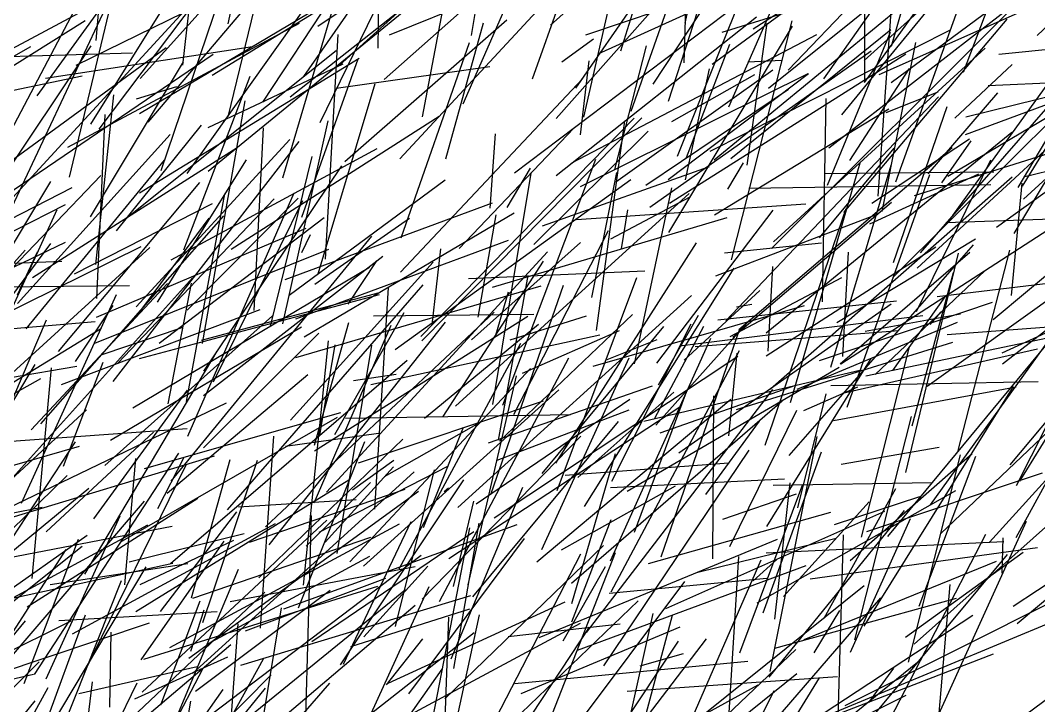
# Model space of a CAD drawing. Header units: metres. Extents: x 0 to 1019, y 0 to 619.
# Drawn here: x 253.4 to 336.1, y 509.4 to 565 of the extents above; entities that cross this region are included whole.
import ezdxf

# ---------------------------------------------------------------- set-up
doc = ezdxf.new("R2010")
doc.units = ezdxf.units.M

msp = doc.modelspace()

# ---------------------------------------------------------------- linework, layer by layer
at = {"color": 153}
for p, q in [((296.49, 564.626), (315.637, 581.926)), ((273.139, 558.392), (280.396, 569.398)), ((297.427, 561.667), (299.995, 563.53))]:
    msp.add_line(p, q, dxfattribs=at)
at = {"color": 243}
for p, q in [((307.432, 564.798), (311.317, 582.14)), ((310.632, 546.154), (318.49, 546.966)), ((301.475, 527.621), (307.924, 540.403)), ((310.746, 504.72), (311.802, 521.517))]:
    msp.add_line(p, q, dxfattribs=at)
at = {"color": 102}
for p, q in [((302.218, 562.566), (307.916, 580.824)), ((274.763, 552.253), (280.406, 571.385)), ((237.912, 541.348), (257.65, 551.457)), ((315.876, 529.713), (330.833, 546.81))]:
    msp.add_line(p, q, dxfattribs=at)
at = {"color": 134}
for p, q in [((270.31, 564.752), (273.587, 579.895)), ((259.128, 549.071), (266.702, 561.659)), ((283.902, 515.828), (287.086, 528.548)), ((326.019, 514.386), (337.43, 524.529))]:
    msp.add_line(p, q, dxfattribs=at)
at = {"color": 138}
for p, q in [((282.51, 562.76), (282.651, 579.948)), ((326.057, 550.799), (338.403, 554.699)), ((259.412, 524.565), (267.011, 535.02)), ((257.471, 495.808), (259.301, 511.336))]:
    msp.add_line(p, q, dxfattribs=at)
at = {"color": 10}
for p, q in [((263.182, 560.302), (279.892, 578.897)), ((320.815, 553.653), (325.646, 561.114))]:
    msp.add_line(p, q, dxfattribs=at)
at = {"color": 66}
for p, q in [((276.462, 560.469), (289.257, 578.834)), ((279.16, 521.754), (281.996, 538.672)), ((267.135, 513.256), (285.778, 526.803)), ((247.567, 507.386), (263.532, 525.986))]:
    msp.add_line(p, q, dxfattribs=at)
at = {"color": 148}
for p, q in [((266.642, 561.393), (268.586, 578.37)), ((320.584, 533.625), (327.309, 552.52)), ((249.803, 528.032), (258.234, 530.461)), ((258.65, 512.125), (266.922, 528.955)), ((266.831, 507.109), (285.994, 521.606)), ((291.601, 507.505), (298.958, 521.72))]:
    msp.add_line(p, q, dxfattribs=at)
at = {"color": 206}
for p, q in [((307.342, 561.58), (307.909, 578.371)), ((322.022, 559.98), (322.041, 577.466)), ((243.262, 543.042), (257.115, 550.09)), ((288.966, 525.47), (307.945, 542.702)), ((272.801, 519.763), (284.496, 531.018)), ((290.533, 501.935), (299.668, 515.757))]:
    msp.add_line(p, q, dxfattribs=at)
at = {"color": 178}
for p, q in [((315.8, 560.98), (332.153, 578.106)), ((326.422, 517.474), (331.04, 529.652))]:
    msp.add_line(p, q, dxfattribs=at)
at = {"color": 120}
for p, q in [((321.996, 559.989), (334.968, 578.017)), ((311.591, 541.778), (312.838, 541.996)), ((320.861, 513.736), (325.741, 524.602))]:
    msp.add_line(p, q, dxfattribs=at)
at = {"color": 246}
for p, q in [((295.039, 560.271), (301.297, 577.971)), ((249.047, 558.559), (258.461, 560.518)), ((286.875, 540.313), (287.579, 546.483)), ((299.952, 536.952), (317.126, 541.888))]:
    msp.add_line(p, q, dxfattribs=at)
at = {"color": 111}
for p, q in [((259.61, 563.392), (260.709, 576.369)), ((315.982, 534.005), (321.647, 553.463)), ((308.244, 538.546), (324.791, 539.86)), ((304.972, 501.476), (313.597, 521.223))]:
    msp.add_line(p, q, dxfattribs=at)
at = {"color": 180}
for p, q in [((270.308, 557.188), (275.057, 576.718)), ((283.889, 538.311), (303.02, 552.102)), ((297.68, 528.106), (310.939, 529.099))]:
    msp.add_line(p, q, dxfattribs=at)
at = {"color": 40}
for p, q in [((277.8, 556.73), (287.155, 575.948)), ((251.513, 526.473), (267.416, 544.132))]:
    msp.add_line(p, q, dxfattribs=at)
at = {"color": 244}
for p, q in [((282.978, 560.233), (301.045, 576.188)), ((312.949, 564.338), (328.117, 574.082))]:
    msp.add_line(p, q, dxfattribs=at)
at = {"color": 107}
for p, q in [((303.055, 557.668), (309.489, 575.931)), ((290.091, 563.793), (291.897, 574.902)), ((288.605, 519.056), (290.275, 525.987)), ((275.527, 503.777), (290.297, 515.322))]:
    msp.add_line(p, q, dxfattribs=at)
at = {"color": 83}
for p, q in [((263.827, 556.761), (279.645, 575.417)), ((304.077, 532.493), (321.728, 536.645)), ((263.348, 510.482), (278.339, 524.46))]:
    msp.add_line(p, q, dxfattribs=at)
at = {"color": 224}
for p, q in [((277.604, 564.55), (292.632, 574.737)), ((292.609, 499.75), (307.397, 519.483)), ((262.75, 509.936), (270.281, 513.361))]:
    msp.add_line(p, q, dxfattribs=at)
at = {"color": 222}
for p, q in [((309.621, 561.463), (328.726, 575.476)), ((329.157, 549.199), (338.371, 561.958))]:
    msp.add_line(p, q, dxfattribs=at)
at = {"color": 70}
for p, q in [((275.345, 558.822), (294.742, 574.118)), ((299.864, 542.516), (301.879, 552.676)), ((301.991, 504.153), (304.841, 516.871))]:
    msp.add_line(p, q, dxfattribs=at)
at = {"color": 33}
for p, q in [((279.368, 561.398), (293.801, 574.47)), ((283.434, 563.842), (290.528, 566.746)), ((268.357, 536.554), (279.553, 553.221)), ((274.947, 544), (291.796, 550.215))]:
    msp.add_line(p, q, dxfattribs=at)
at = {"color": 212}
for p, q in [((289.394, 558.25), (296.467, 574.361)), ((318.689, 560.278), (326.539, 571.439)), ((334.398, 516.058), (345.469, 525.351))]:
    msp.add_line(p, q, dxfattribs=at)
at = {"color": 115}
for p, q in [((306.084, 558.48), (311.295, 574.49)), ((319.029, 508.63), (337.735, 516.422))]:
    msp.add_line(p, q, dxfattribs=at)
at = {"color": 84}
msp.add_line((310.985, 558.005), (318.049, 574.134), dxfattribs=at)
at = {"color": 129}
for p, q in [((336.028, 563.795), (346.588, 574)), ((299.21, 557.162), (301.709, 568.205)), ((275.819, 540.805), (293.096, 547.19)), ((267.661, 510.56), (278.606, 518.767))]:
    msp.add_line(p, q, dxfattribs=at)
at = {"color": 253}
for p, q in [((324.191, 562.943), (327.147, 573.32)), ((306.819, 554.007), (313.132, 569.769)), ((273.346, 523.906), (291.914, 541.335))]:
    msp.add_line(p, q, dxfattribs=at)
at = {"color": 141}
for p, q in [((286.089, 557.192), (289.031, 572.712)), ((260.311, 528.894), (273.933, 541.032))]:
    msp.add_line(p, q, dxfattribs=at)
at = {"color": 127}
for p, q in [((296.959, 557.062), (311.106, 573.022)), ((246.595, 530.769), (263.968, 546.588)), ((297.048, 526.875), (303.518, 544.161)), ((302.728, 510.574), (319.813, 511.749))]:
    msp.add_line(p, q, dxfattribs=at)
at = {"color": 194}
for p, q in [((284.26, 553.793), (300.634, 571.448)), ((298.216, 553.474), (318.13, 563.88)), ((277.328, 530.089), (294.665, 541.013)), ((244.972, 513.424), (258.868, 523.246)), ((255.421, 501.548), (270.527, 514.347))]:
    msp.add_line(p, q, dxfattribs=at)
at = {"color": 30}
for p, q in [((250.839, 552.65), (260.762, 571.372)), ((271.726, 515.482), (283.127, 519.749))]:
    msp.add_line(p, q, dxfattribs=at)
at = {"color": 247}
for p, q in [((257.964, 561.401), (277.099, 570.742)), ((298.922, 555.735), (299.633, 561.731)), ((304.231, 551.64), (315.834, 559.453)), ((275.377, 532.583), (286.972, 545.405)), ((286.172, 523.847), (289.429, 532.002))]:
    msp.add_line(p, q, dxfattribs=at)
at = {"color": 135}
for p, q in [((314.192, 559.516), (328.626, 571.122)), ((268.271, 516.143), (272.696, 529.329))]:
    msp.add_line(p, q, dxfattribs=at)
at = {"color": 47}
for p, q in [((320.146, 557.351), (331.305, 570.946)), ((311.867, 513.682), (316.996, 527.369)), ((271.361, 512.674), (290.026, 518.343))]:
    msp.add_line(p, q, dxfattribs=at)
at = {"color": 42}
msp.add_line((324.156, 559.973), (339.135, 571.065), dxfattribs=at)
at = {"color": 183}
msp.add_line((257.43, 552.307), (261.802, 570.501), dxfattribs=at)
at = {"color": 137}
for p, q in [((264.881, 552.852), (270.7, 570.05)), ((309.678, 521.305), (309.763, 534.545)), ((255.865, 519.227), (267.049, 520.925))]:
    msp.add_line(p, q, dxfattribs=at)
at = {"color": 35}
for p, q in [((269.026, 560.565), (284.547, 570.136)), ((318.987, 551.638), (324.113, 564.067))]:
    msp.add_line(p, q, dxfattribs=at)
at = {"color": 200}
msp.add_line((299.359, 563.863), (318.567, 570.328), dxfattribs=at)
at = {"color": 191}
for p, q in [((304.832, 559.85), (311.79, 570.446)), ((314.616, 547.039), (331.796, 562.772)), ((261.257, 547.953), (268.147, 556.52)), ((321.754, 523.072), (325.609, 538.416)), ((316.59, 525.446), (318.87, 534.701)), ((261.931, 519.2), (262.808, 529.459))]:
    msp.add_line(p, q, dxfattribs=at)
at = {"color": 72}
for p, q in [((310.424, 564.077), (330.078, 570.159)), ((292.272, 530.949), (294.695, 544.304))]:
    msp.add_line(p, q, dxfattribs=at)
at = {"color": 192}
for p, q in [((321.973, 561.776), (331.174, 570.077)), ((332.135, 522.674), (346.576, 538.551)), ((309.109, 496.61), (318.327, 511.647))]:
    msp.add_line(p, q, dxfattribs=at)
at = {"color": 97}
for p, q in [((324.533, 551.906), (331.01, 569.881)), ((277.633, 544.456), (282.261, 559.89))]:
    msp.add_line(p, q, dxfattribs=at)
at = {"color": 233}
for p, q in [((334.483, 551.463), (345.365, 569.915)), ((251.338, 550.218), (269.1, 562.276)), ((328.589, 548.629), (346.944, 549.254)), ((317.904, 513.686), (319.999, 517.122))]:
    msp.add_line(p, q, dxfattribs=at)
at = {"color": 54}
for p, q in [((259.846, 556.196), (269.596, 569.112)), ((279.801, 553.58), (292.945, 565.057)), ((310.078, 540.712), (324.598, 542.26)), ((305.85, 517.275), (323.654, 525.189))]:
    msp.add_line(p, q, dxfattribs=at)
at = {"color": 21}
for p, q in [((298.549, 559.535), (305.423, 569.425)), ((309.919, 544.293), (322.965, 549.262)), ((333.197, 537.157), (339.34, 541.906)), ((268.31, 530.317), (277.681, 539.626)), ((327.355, 525.707), (337.028, 539.125))]:
    msp.add_line(p, q, dxfattribs=at)
at = {"color": 80}
for p, q in [((300.354, 562.297), (315.353, 569.127)), ((327.894, 542.606), (344.009, 544.573))]:
    msp.add_line(p, q, dxfattribs=at)
at = {"color": 173}
for p, q in [((323.095, 550.747), (324.408, 569.095)), ((261.35, 537.195), (274.055, 550.549)), ((284.205, 520.504), (294.099, 538.817)), ((298.22, 517.682), (301.765, 529.857))]:
    msp.add_line(p, q, dxfattribs=at)
at = {"color": 149}
for p, q in [((330.024, 560.827), (333.209, 569.235)), ((246.192, 543.512), (259.182, 562.959)), ((280.271, 514.209), (289.937, 517.262))]:
    msp.add_line(p, q, dxfattribs=at)
at = {"color": 160}
for p, q in [((323.198, 560.641), (340.61, 568.377)), ((314.018, 539.652), (333.957, 555.948)), ((265.682, 527.616), (281.977, 547.495))]:
    msp.add_line(p, q, dxfattribs=at)
at = {"color": 22}
for p, q in [((334.903, 550.507), (354.598, 568.643)), ((317.072, 533.361), (321.455, 535.269))]:
    msp.add_line(p, q, dxfattribs=at)
at = {"color": 82}
msp.add_line((242.239, 557.106), (262.226, 567.801), dxfattribs=at)
at = {"color": 152}
msp.add_line((251.912, 548.042), (261.123, 567.661), dxfattribs=at)
at = {"color": 100}
for p, q in [((259.169, 556.606), (266.18, 567.836)), ((289.809, 519.194), (293.742, 536.164)), ((256.568, 516.301), (269.434, 517.051)), ((288.682, 507.346), (290.726, 516.781))]:
    msp.add_line(p, q, dxfattribs=at)
at = {"color": 142}
for p, q in [((268.682, 552.798), (286.484, 567.345)), ((319.26, 536.861), (324.16, 553.261)), ((250.705, 543.273), (255.921, 551.938)), ((242.887, 543.312), (262.311, 543.494)), ((291.669, 526.622), (297.563, 543.526)), ((334.606, 527.612), (343.065, 541.373)), ((292.165, 529.329), (302.885, 533.397)), ((318.706, 516.508), (324.541, 527.016))]:
    msp.add_line(p, q, dxfattribs=at)
at = {"color": 220}
for p, q in [((250.872, 548.522), (267.657, 566.801)), ((326.539, 546.151), (342.745, 564.733)), ((291.796, 543.374), (310.848, 549.018)), ((318.332, 537.402), (332.39, 542.158)), ((255.552, 523.515), (264.265, 531.592))]:
    msp.add_line(p, q, dxfattribs=at)
at = {"color": 255}
for p, q in [((254.809, 558.895), (260.85, 567.227)), ((300.219, 539.841), (302.544, 556.867)), ((306.91, 529.921), (324.173, 542.004))]:
    msp.add_line(p, q, dxfattribs=at)
at = {"color": 213}
for p, q in [((293.573, 552.662), (311.84, 566.453)), ((254.597, 511.914), (266.308, 529.897)), ((276.585, 506.976), (277.077, 524.828)), ((262.458, 493.789), (273.185, 513.192))]:
    msp.add_line(p, q, dxfattribs=at)
at = {"color": 208}
for p, q in [((334.812, 551.579), (344.418, 567.109)), ((320.325, 549.438), (333.57, 565.132))]:
    msp.add_line(p, q, dxfattribs=at)
at = {"color": 196}
for p, q in [((263.11, 557.455), (277.639, 566.073)), ((328.285, 551.842), (330.657, 555.247)), ((264.711, 538.819), (278.108, 549.023))]:
    msp.add_line(p, q, dxfattribs=at)
at = {"color": 161}
for p, q in [((266.996, 552.589), (276.545, 566.008)), ((254.638, 501.881), (261.656, 519.565))]:
    msp.add_line(p, q, dxfattribs=at)
at = {"color": 63}
for p, q in [((309.78, 553.697), (325.218, 566.356)), ((253.914, 539.99), (265.141, 553.665)), ((333.922, 542.679), (334.8, 551.816)), ((259.495, 538.812), (278.497, 546.442))]:
    msp.add_line(p, q, dxfattribs=at)
at = {"color": 16}
for p, q in [((314.433, 546.509), (334.345, 566.371)), ((301.399, 547.287), (307.826, 550.7)), ((296.931, 529.093), (308.341, 546.969)), ((298.71, 527.908), (306.51, 534.849))]:
    msp.add_line(p, q, dxfattribs=at)
at = {"color": 20}
for p, q in [((319.106, 554.674), (333.341, 565.73)), ((305.482, 521.465), (311.862, 539.988)), ((325.323, 514.945), (334.879, 521.845))]:
    msp.add_line(p, q, dxfattribs=at)
at = {"color": 77}
msp.add_line((251.144, 560.293), (258.709, 565.026), dxfattribs=at)
at = {"color": 251}
msp.add_line((257.292, 554.728), (276.121, 564.807), dxfattribs=at)
at = {"color": 199}
for p, q in [((287.985, 553.796), (291.057, 564.826)), ((251.175, 540.543), (255.912, 546.92)), ((305.395, 531.556), (316.41, 535.402)), ((300.82, 512.626), (312.625, 530.131))]:
    msp.add_line(p, q, dxfattribs=at)
at = {"color": 139}
for p, q in [((296.958, 552.443), (313.221, 565.304)), ((297.377, 522.034), (306.652, 527.238)), ((274.847, 517.242), (293.775, 524.109))]:
    msp.add_line(p, q, dxfattribs=at)
at = {"color": 250}
for p, q in [((311.197, 545.583), (316.118, 565.002)), ((267.049, 531.269), (275.671, 551.013))]:
    msp.add_line(p, q, dxfattribs=at)
at = {"color": 203}
for p, q in [((312.456, 553.271), (314.096, 564.811)), ((323.441, 507.093), (331.844, 523.323)), ((289.367, 504.259), (303.604, 517.917))]:
    msp.add_line(p, q, dxfattribs=at)
at = {"color": 232}
for p, q in [((306.106, 547.817), (316.157, 564.548)), ((284.326, 544.587), (299.101, 560.271))]:
    msp.add_line(p, q, dxfattribs=at)
at = {"color": 95}
for p, q in [((309.456, 554.396), (328.978, 564.258)), ((332.045, 559.73), (347.051, 560.419)), ((248.917, 527.517), (254.636, 537.085)), ((253.763, 511.203), (258.161, 522.919))]:
    msp.add_line(p, q, dxfattribs=at)
at = {"color": 44}
for p, q in [((311.142, 553.801), (324.131, 564.295)), ((298.602, 548.86), (317.236, 550.144)), ((268.663, 514.409), (281.832, 521.519)), ((258.183, 510.386), (267.798, 512.587))]:
    msp.add_line(p, q, dxfattribs=at)
at = {"color": 207}
for p, q in [((332.895, 562.286), (350.42, 564.06)), ((262.839, 541.781), (275.322, 555.369)), ((322.042, 539.787), (329.797, 541.191)), ((271.394, 497.792), (274.654, 517.333))]:
    msp.add_line(p, q, dxfattribs=at)
at = {"color": 164}
for p, q in [((334.15, 547.726), (343.966, 564.078)), ((242.044, 555.977), (254.284, 562.894)), ((266.945, 534.083), (270.039, 550.946)), ((254.33, 531.789), (265.383, 543.659)), ((282.227, 525.335), (283.346, 543.332)), ((319.552, 524.107), (326.475, 526.387))]:
    msp.add_line(p, q, dxfattribs=at)
at = {"color": 94}
for p, q in [((278.213, 545.651), (279.257, 563.877)), ((284.357, 547.363), (289.909, 563.22)), ((316.41, 505.802), (325.376, 510.238))]:
    msp.add_line(p, q, dxfattribs=at)
at = {"color": 177}
for p, q in [((323.427, 549.504), (326.154, 563.24)), ((266.729, 546.392), (272.101, 560.484)), ((259.565, 545.21), (261.026, 558.971)), ((287.916, 509.958), (300.802, 522.406)), ((245.622, 498.809), (254.653, 509.78))]:
    msp.add_line(p, q, dxfattribs=at)
at = {"color": 202}
for p, q in [((328.752, 552.39), (348.087, 563.841)), ((247.829, 561.958), (262.548, 562.388)), ((259.541, 495.929), (269.902, 510.717))]:
    msp.add_line(p, q, dxfattribs=at)
at = {"color": 201}
for p, q in [((246.753, 549.306), (265.287, 562.817)), ((325.345, 528.33), (329.62, 546.119)), ((293.219, 539.103), (299.41, 541.028)), ((322.19, 523.527), (336.443, 528.293))]:
    msp.add_line(p, q, dxfattribs=at)
at = {"color": 184}
msp.add_line((255.478, 560.336), (272.283, 562.903), dxfattribs=at)
at = {"color": 86}
for p, q in [((261.98, 548.914), (279.08, 562.587)), ((276.292, 546.196), (277.004, 547.643)), ((276.033, 517.336), (281.428, 530.85))]:
    msp.add_line(p, q, dxfattribs=at)
at = {"color": 126}
for p, q in [((301.72, 552.927), (304.282, 562.969)), ((315.492, 506.71), (330.779, 516.738)), ((260.699, 509.262), (260.806, 515.348)), ((299.911, 498.285), (316.412, 513.947))]:
    msp.add_line(p, q, dxfattribs=at)
at = {"color": 87}
msp.add_line((304.574, 549.872), (322.524, 562.541), dxfattribs=at)
at = {"color": 195}
for p, q in [((306.15, 550.196), (325.34, 562.318)), ((316.523, 535.089), (329.548, 540.522)), ((315.412, 518.262), (322.374, 525.937))]:
    msp.add_line(p, q, dxfattribs=at)
at = {"color": 59}
for p, q in [((307.528, 553.883), (311.061, 563.088)), ((328.7, 539.53), (346.818, 540.887)), ((281.309, 520.712), (297.163, 535.041)), ((280.417, 526.909), (283.782, 529.32))]:
    msp.add_line(p, q, dxfattribs=at)
at = {"color": 159}
for p, q in [((263.132, 551.031), (280.96, 561.951)), ((306.984, 538.594), (326.741, 541.058)), ((334.058, 517.469), (352.05, 529.379)), ((328.28, 503.656), (339.912, 512.263))]:
    msp.add_line(p, q, dxfattribs=at)
at = {"color": 223}
for p, q in [((268.7, 556.325), (279.66, 561.496)), ((288.652, 512.411), (290.697, 524.205))]:
    msp.add_line(p, q, dxfattribs=at)
at = {"color": 182}
for p, q in [((276.295, 549.044), (280.864, 561.916)), ((290.634, 540.94), (292.085, 549.228)), ((305.038, 532.153), (312.653, 540.693)), ((314.573, 527.289), (327.499, 527.501)), ((257.283, 495.217), (273.814, 511.901))]:
    msp.add_line(p, q, dxfattribs=at)
at = {"color": 38}
for p, q in [((312.509, 561.666), (315.27, 561.797)), ((260.979, 535.723), (276.079, 555.185))]:
    msp.add_line(p, q, dxfattribs=at)
at = {"color": 172}
for p, q in [((330.197, 555.77), (345.76, 561.523)), ((285.954, 539.353), (303.3, 557.076))]:
    msp.add_line(p, q, dxfattribs=at)
at = {"color": 89}
for p, q in [((279.094, 559.519), (291.566, 561.284)), ((260.765, 530.958), (276.278, 540.14))]:
    msp.add_line(p, q, dxfattribs=at)
at = {"color": 205}
for p, q in [((298.926, 551.552), (317.409, 560.71)), ((301.374, 527.102), (315.485, 527.821))]:
    msp.add_line(p, q, dxfattribs=at)
at = {"color": 96}
for p, q in [((301.807, 551.922), (314.545, 561.003)), ((324.302, 544.157), (341.668, 561.44))]:
    msp.add_line(p, q, dxfattribs=at)
at = {"color": 15}
for p, q in [((306.063, 552.122), (317.457, 560.706)), ((313.997, 537.793), (327.789, 546.65)), ((314.063, 523.936), (322.546, 537.57)), ((279.454, 512.717), (289.462, 527.726))]:
    msp.add_line(p, q, dxfattribs=at)
at = {"color": 169}
for p, q in [((307.447, 552.091), (309.418, 561.103)), ((308.2, 505.334), (316.49, 511.997))]:
    msp.add_line(p, q, dxfattribs=at)
at = {"color": 68}
for p, q in [((329.334, 557.077), (333.987, 561.44)), ((272.423, 541.48), (273.183, 556.299)), ((278.186, 522.665), (283.754, 528.773))]:
    msp.add_line(p, q, dxfattribs=at)
at = {"color": 221}
for p, q in [((306.355, 556.806), (313.099, 560.637)), ((262.837, 540.97), (268.768, 548.973)), ((287.86, 526.789), (288.225, 527.082))]:
    msp.add_line(p, q, dxfattribs=at)
at = {"color": 99}
for p, q in [((326.267, 544.9), (342.557, 559.922)), ((262.579, 533.566), (281.803, 544.992)), ((281.915, 535.463), (300.503, 539.504)), ((284.985, 510.367), (294.376, 522.967)), ((272.603, 504.357), (278.573, 511.226)), ((295.25, 501.2), (313.352, 511.074))]:
    msp.add_line(p, q, dxfattribs=at)
at = {"color": 131}
msp.add_line((262.884, 558.661), (266.141, 559.663), dxfattribs=at)
at = {"color": 167}
for p, q in [((323.766, 557.551), (327.975, 559.226)), ((295.131, 546.82), (304.419, 556.025))]:
    msp.add_line(p, q, dxfattribs=at)
at = {"color": 231}
for p, q in [((327.153, 552.58), (332.829, 559.148)), ((264.84, 509.455), (268.052, 517.902)), ((293.605, 511.202), (312.533, 512.994))]:
    msp.add_line(p, q, dxfattribs=at)
at = {"color": 228}
for p, q in [((330.235, 557.189), (339.342, 559.445)), ((248.522, 515.826), (263.79, 524.079))]:
    msp.add_line(p, q, dxfattribs=at)
at = {"color": 229}
for p, q in [((268.245, 538.808), (271.702, 558.498)), ((313.765, 516.923), (318.51, 530.011))]:
    msp.add_line(p, q, dxfattribs=at)
at = {"color": 55}
for p, q in [((310.744, 540.63), (328.011, 558.828)), ((278.311, 526.728), (296.24, 546.249))]:
    msp.add_line(p, q, dxfattribs=at)
at = {"color": 179}
msp.add_line((318.585, 542.186), (318.884, 558.692), dxfattribs=at)
at = {"color": 5}
for p, q in [((259.657, 542.446), (260.326, 557.384)), ((253.216, 542.049), (265.614, 555.773)), ((318.329, 547.37), (324.403, 554.651)), ((327.321, 540.339), (328.22, 541.369)), ((291.916, 524.63), (311.706, 537.76)), ((267.441, 518.114), (281.916, 523.061)), ((270.484, 517.838), (285.507, 520.697)), ((258.828, 492.94), (273.338, 510.826))]:
    msp.add_line(p, q, dxfattribs=at)
at = {"color": 19}
for p, q in [((309.815, 549.231), (323.964, 557.842)), ((249.395, 510.854), (253.849, 516.287)), ((256.776, 498.611), (262.922, 511.26))]:
    msp.add_line(p, q, dxfattribs=at)
at = {"color": 27}
for p, q in [((324.341, 545.382), (328.703, 558.033)), ((298.204, 519.326), (315.3, 534.136)), ((314.022, 521.814), (333.304, 522.709))]:
    msp.add_line(p, q, dxfattribs=at)
at = {"color": 155}
msp.add_line((270.566, 546.442), (287.449, 557.263), dxfattribs=at)
at = {"color": 18}
for p, q in [((274.754, 540.405), (278.429, 556.868)), ((326.23, 541.4), (332.258, 553.697)), ((307.356, 537.443), (313.487, 543.103)), ((291.47, 530.728), (304.776, 535.347)), ((251.472, 524.963), (270.191, 533.969))]:
    msp.add_line(p, q, dxfattribs=at)
at = {"color": 23}
for p, q in [((286.053, 539.013), (303.904, 557.12)), ((324.297, 536.603), (328.556, 542.581)), ((272.945, 515.673), (274.027, 531.26)), ((297.681, 500.806), (306.896, 514.619))]:
    msp.add_line(p, q, dxfattribs=at)
at = {"color": 11}
for p, q in [((332.442, 540.757), (351.967, 556.997)), ((319.482, 532.549), (334.3, 535.275)), ((295.383, 521.058), (311.143, 534.268))]:
    msp.add_line(p, q, dxfattribs=at)
at = {"color": 56}
for p, q in [((289.075, 546.518), (298.388, 556.264)), ((238.493, 538.111), (257.099, 547.023)), ((314.184, 538.181), (314.562, 545.037)), ((263.466, 502.109), (271.161, 520.475))]:
    msp.add_line(p, q, dxfattribs=at)
at = {"color": 198}
for p, q in [((291.604, 549.783), (292.027, 555.805)), ((247.855, 539.784), (259.973, 552.423)), ((286.269, 532.744), (295.529, 540.357))]:
    msp.add_line(p, q, dxfattribs=at)
at = {"color": 31}
for p, q in [((334.908, 552.33), (352.117, 556.502)), ((290.079, 539.084), (298.944, 546.983)), ((241.953, 528.556), (255.112, 535.964)), ((253.993, 517.411), (267.86, 526.242))]:
    msp.add_line(p, q, dxfattribs=at)
at = {"color": 197}
for p, q in [((322.589, 550.193), (330.528, 555.414)), ((287.493, 517.84), (297.984, 537.64))]:
    msp.add_line(p, q, dxfattribs=at)
at = {"color": 103}
for p, q in [((254.433, 544.164), (271.061, 554.696)), ((253.108, 503.001), (263.667, 520.674))]:
    msp.add_line(p, q, dxfattribs=at)
at = {"color": 133}
for p, q in [((265.701, 545.577), (282.431, 554.622)), ((312.611, 551.415), (332.246, 551.694)), ((266.982, 541.498), (275.999, 550.593))]:
    msp.add_line(p, q, dxfattribs=at)
at = {"color": 60}
for p, q in [((311.782, 539.945), (329.11, 554.716)), ((251.641, 503.458), (255.689, 510.874))]:
    msp.add_line(p, q, dxfattribs=at)
at = {"color": 25}
for p, q in [((264.591, 542.156), (271.816, 553.716)), ((322.414, 548.512), (331.285, 552.569)), ((280.062, 541.981), (282.393, 545.503))]:
    msp.add_line(p, q, dxfattribs=at)
at = {"color": 156}
msp.add_line((273.759, 540.2), (277.135, 553.986), dxfattribs=at)
at = {"color": 34}
for p, q in [((292.635, 533.789), (300.181, 553.757)), ((241.48, 512.697), (257.243, 528.088)), ((246.009, 510.113), (263.923, 516.127))]:
    msp.add_line(p, q, dxfattribs=at)
at = {"color": 123}
msp.add_line((310.884, 551.315), (312.156, 553.46), dxfattribs=at)
at = {"color": 136}
for p, q in [((291.808, 533.845), (294.923, 552.627)), ((323.883, 523.141), (339.973, 542.566)), ((293.052, 515.002), (302.156, 516.04))]:
    msp.add_line(p, q, dxfattribs=at)
at = {"color": 101}
for p, q in [((292.987, 549.849), (294.864, 553.025)), ((265.486, 499.19), (267.281, 509.767))]:
    msp.add_line(p, q, dxfattribs=at)
at = {"color": 150}
for p, q in [((295.845, 548.345), (309.399, 553.159)), ((259.621, 540.924), (276.66, 548.148)), ((258.669, 520.081), (269.415, 538.162))]:
    msp.add_line(p, q, dxfattribs=at)
at = {"color": 216}
msp.add_line((318.765, 552.585), (332.498, 552.728), dxfattribs=at)
at = {"color": 116}
for p, q in [((332.702, 548.236), (339.348, 553.038)), ((273.637, 522.439), (287.967, 540.524))]:
    msp.add_line(p, q, dxfattribs=at)
at = {"color": 217}
msp.add_line((256.546, 538.159), (268.011, 551.876), dxfattribs=at)
at = {"color": 92}
for p, q in [((275.262, 542.732), (287.943, 552.08)), ((282.117, 541.028), (295.143, 541.189)), ((328.181, 523.364), (346.871, 541.136)), ((265.589, 514.108), (284.22, 524.161)), ((322.336, 509.659), (324.372, 512.429))]:
    msp.add_line(p, q, dxfattribs=at)
at = {"color": 52}
for p, q in [((314.362, 535.12), (333.978, 552.329)), ((322.095, 536.159), (339.55, 539.82)), ((279.691, 512.75), (285.169, 524.349))]:
    msp.add_line(p, q, dxfattribs=at)
at = {"color": 227}
for p, q in [((288.78, 533.71), (307.766, 550.971)), ((252.433, 521.395), (265.762, 523.954)), ((312.946, 519.531), (314.887, 521.261))]:
    msp.add_line(p, q, dxfattribs=at)
at = {"color": 91}
for p, q in [((303.327, 537.133), (306.356, 551.445)), ((277.772, 531.365), (279.018, 538.681))]:
    msp.add_line(p, q, dxfattribs=at)
at = {"color": 119}
for p, q in [((257.84, 544.443), (269.047, 550.172)), ((289.835, 544.079), (304.165, 544.687))]:
    msp.add_line(p, q, dxfattribs=at)
at = {"color": 234}
msp.add_line((269.127, 535.694), (276.375, 550.4), dxfattribs=at)
at = {"color": 112}
for p, q in [((311.304, 539.305), (324.2, 550.281)), ((280.913, 529.12), (295.928, 534.136))]:
    msp.add_line(p, q, dxfattribs=at)
at = {"color": 45}
msp.add_line((248.094, 531.417), (256.44, 549.672), dxfattribs=at)
at = {"color": 93}
for p, q in [((255.104, 532.275), (269.972, 549.164)), ((320.088, 528.986), (328.06, 530.384)), ((239.988, 508.57), (254.514, 511.946))]:
    msp.add_line(p, q, dxfattribs=at)
at = {"color": 130}
for p, q in [((276.5, 539.332), (293.548, 549.397)), ((272.062, 522.662), (284.692, 526.981))]:
    msp.add_line(p, q, dxfattribs=at)
at = {"color": 74}
msp.add_line((302.25, 546.489), (302.772, 549.636), dxfattribs=at)
at = {"color": 79}
for p, q in [((305.123, 537.205), (314.586, 549.616)), ((320.021, 537.151), (330.535, 546.209))]:
    msp.add_line(p, q, dxfattribs=at)
at = {"color": 204}
for p, q in [((313.922, 530.549), (320.502, 549.75)), ((314.248, 511.697), (325.248, 525.24)), ((286.12, 504.088), (289.952, 523.837))]:
    msp.add_line(p, q, dxfattribs=at)
at = {"color": 51}
for p, q in [((277.356, 543.612), (285.049, 548.964)), ((304.964, 532.738), (308.946, 540.196))]:
    msp.add_line(p, q, dxfattribs=at)
at = {"color": 108}
msp.add_line((320.071, 537.153), (337.334, 548.308), dxfattribs=at)
at = {"color": 209}
msp.add_line((293.517, 533.023), (301.216, 547.968), dxfattribs=at)
at = {"color": 125}
for p, q in [((327.091, 535.324), (344.03, 547.489)), ((319.75, 540.487), (331.005, 547.301)), ((252.07, 524.486), (269.199, 529.673))]:
    msp.add_line(p, q, dxfattribs=at)
at = {"color": 49}
for p, q in [((245.532, 537.93), (263.267, 546.672)), ((317.095, 514.771), (332.703, 521.113))]:
    msp.add_line(p, q, dxfattribs=at)
at = {"color": 252}
for p, q in [((333.813, 528.939), (349.096, 547.204)), ((268.308, 534.587), (282.89, 545.878)), ((320.21, 534.776), (336.039, 538.374)), ((319.26, 535.396), (336.11, 535.702)), ((288.244, 521.339), (307.011, 533.657))]:
    msp.add_line(p, q, dxfattribs=at)
at = {"color": 78}
msp.add_line((249.077, 541.094), (253.831, 546.359), dxfattribs=at)
at = {"color": 7}
for p, q in [((253.199, 542.752), (254.835, 546.232)), ((283.015, 527.993), (290.882, 532.462))]:
    msp.add_line(p, q, dxfattribs=at)
at = {"color": 41}
for p, q in [((320.227, 537.734), (320.682, 546.217)), ((264.813, 517.033), (271.021, 525.141))]:
    msp.add_line(p, q, dxfattribs=at)
at = {"color": 50}
msp.add_line((329.602, 530.096), (333.799, 546.365), dxfattribs=at)
at = {"color": 122}
msp.add_line((238.965, 544.744), (256.825, 545.484), dxfattribs=at)
at = {"color": 210}
msp.add_line((287.785, 532.879), (295.92, 545.474), dxfattribs=at)
at = {"color": 187}
msp.add_line((333.182, 538.029), (348.503, 545.091), dxfattribs=at)
at = {"color": 58}
for p, q in [((299.255, 525.558), (311.4, 544.907)), ((248.055, 514.045), (258.458, 522.333))]:
    msp.add_line(p, q, dxfattribs=at)
at = {"color": 214}
for p, q in [((311.084, 539.357), (320.141, 544.165)), ((235.019, 493.159), (254.974, 512.956)), ((277.667, 498.085), (287.685, 512.367))]:
    msp.add_line(p, q, dxfattribs=at)
at = {"color": 4}
for p, q in [((322.858, 536.277), (331.762, 544.684)), ((248.796, 511.92), (257.568, 516.286))]:
    msp.add_line(p, q, dxfattribs=at)
at = {"color": 121}
for p, q in [((325.853, 532.106), (329.228, 544.548)), ((265.459, 533.887), (267.349, 543.706))]:
    msp.add_line(p, q, dxfattribs=at)
at = {"color": 117}
for p, q in [((270.272, 525.284), (286.163, 543.569)), ((309.103, 526.542), (313.478, 532.487))]:
    msp.add_line(p, q, dxfattribs=at)
at = {"color": 128}
for p, q in [((275.802, 537.658), (295.735, 543.488)), ((294.209, 536.386), (302.105, 539.864)), ((286.064, 518.035), (298.967, 531.281))]:
    msp.add_line(p, q, dxfattribs=at)
at = {"color": 1}
for p, q in [((253.532, 525.824), (261.257, 542.774)), ((262.274, 521.065), (271.615, 523.36))]:
    msp.add_line(p, q, dxfattribs=at)
at = {"color": 226}
for p, q in [((263.128, 537.59), (282.611, 542.768)), ((302.731, 526.805), (319.945, 536.862))]:
    msp.add_line(p, q, dxfattribs=at)
at = {"color": 24}
for p, q in [((268.154, 539.053), (282.498, 542.905)), ((308.467, 520.238), (319.706, 522.987)), ((312.24, 501.584), (326.292, 512.915))]:
    msp.add_line(p, q, dxfattribs=at)
at = {"color": 242}
msp.add_line((292.062, 539.485), (293.093, 543.001), dxfattribs=at)
at = {"color": 6}
for p, q in [((257.923, 537.346), (260.975, 541.867)), ((310.479, 524.534), (316.46, 526.591))]:
    msp.add_line(p, q, dxfattribs=at)
at = {"color": 3}
for p, q in [((256.791, 535.46), (272.919, 541.561)), ((280.205, 521.074), (294.862, 536.763)), ((277.11, 514.609), (290.273, 523.525)), ((283.303, 511.222), (297.697, 517.837)), ((302.37, 501.61), (306.398, 516.739)), ((294.102, 510.372), (307.021, 515.786))]:
    msp.add_line(p, q, dxfattribs=at)
at = {"color": 13}
for p, q in [((278.977, 531.414), (284.607, 541.305)), ((301.416, 518.63), (311.845, 538.23)), ((290.455, 525.779), (302.938, 534.284)), ((263.517, 528.651), (279.46, 533.206)), ((263.245, 513.118), (269.995, 522.756))]:
    msp.add_line(p, q, dxfattribs=at)
at = {"color": 37}
for p, q in [((292.341, 530.858), (303.167, 541.14)), ((305.561, 492.194), (314.646, 510.617))]:
    msp.add_line(p, q, dxfattribs=at)
at = {"color": 238}
for p, q in [((305.263, 535.447), (308.522, 541.105)), ((259.225, 495.022), (268.278, 512.446))]:
    msp.add_line(p, q, dxfattribs=at)
at = {"color": 2}
for p, q in [((241.3, 528.621), (260.029, 540.029)), ((314.341, 512.159), (318.161, 531.251))]:
    msp.add_line(p, q, dxfattribs=at)
at = {"color": 248}
msp.add_line((247.306, 521.4), (255.576, 540.728), dxfattribs=at)
at = {"color": 98}
msp.add_line((249.853, 539.759), (259.529, 540.583), dxfattribs=at)
at = {"color": 171}
for p, q in [((260.014, 537.872), (266.572, 540.088)), ((310.972, 531.303), (311.647, 537.999))]:
    msp.add_line(p, q, dxfattribs=at)
at = {"color": 64}
for p, q in [((277.314, 525.853), (283.549, 540.288)), ((281.333, 514.983), (286.545, 520.712))]:
    msp.add_line(p, q, dxfattribs=at)
at = {"color": 69}
for p, q in [((277.33, 530.54), (280.111, 540.512)), ((297.823, 499.991), (309.155, 514.809))]:
    msp.add_line(p, q, dxfattribs=at)
at = {"color": 9}
msp.add_line((295.829, 528.247), (305.696, 540.177), dxfattribs=at)
at = {"color": 110}
for p, q in [((301.376, 521.165), (309.509, 539.219)), ((261.539, 522.662), (279.185, 532.819)), ((294.569, 503.449), (301.786, 521.822)), ((281.247, 506.605), (298.94, 516.088))]:
    msp.add_line(p, q, dxfattribs=at)
at = {"color": 190}
msp.add_line((276.429, 519.185), (278.473, 539.01), dxfattribs=at)
at = {"color": 90}
msp.add_line((301.098, 537.499), (305.157, 539.127), dxfattribs=at)
at = {"color": 53}
for p, q in [((311.595, 533.435), (329.179, 538.905)), ((334.325, 527.272), (339.574, 537.64)), ((319.792, 506.195), (320.289, 523.275)), ((263.472, 513.16), (282.47, 519.094))]:
    msp.add_line(p, q, dxfattribs=at)
at = {"color": 36}
msp.add_line((295.804, 522.063), (302.883, 537.629), dxfattribs=at)
at = {"color": 14}
msp.add_line((334.314, 523.043), (342.484, 538.043), dxfattribs=at)
at = {"color": 29}
for p, q in [((252.634, 536.025), (258.022, 536.959)), ((311.066, 522.327), (316.503, 533.384))]:
    msp.add_line(p, q, dxfattribs=at)
at = {"color": 185}
for p, q in [((254.393, 519.713), (255.968, 536.822)), ((327.429, 501.521), (328.949, 519.243)), ((252.199, 498.861), (258.727, 516.769))]:
    msp.add_line(p, q, dxfattribs=at)
at = {"color": 61}
for p, q in [((256.953, 528.824), (260.181, 537.286)), ((265.625, 520.925), (284.857, 537.433)), ((317.579, 519.692), (336.049, 522.239)), ((301.265, 518.538), (314.057, 519.75))]:
    msp.add_line(p, q, dxfattribs=at)
at = {"color": 225}
for p, q in [((265.37, 526.655), (276.789, 536.279)), ((320.415, 505.821), (333.617, 521.678))]:
    msp.add_line(p, q, dxfattribs=at)
at = {"color": 235}
msp.add_line((280.502, 535.786), (283.95, 536.314), dxfattribs=at)
at = {"color": 39}
msp.add_line((299.414, 515.345), (314.552, 535.054), dxfattribs=at)
at = {"color": 181}
msp.add_line((321.954, 515.85), (334.083, 535.298), dxfattribs=at)
at = {"color": 57}
msp.add_line((303.307, 523.474), (307.467, 534.653), dxfattribs=at)
at = {"color": 8}
for p, q in [((242.908, 518.742), (258.826, 533.421)), ((297.517, 514.666), (300.961, 520.705))]:
    msp.add_line(p, q, dxfattribs=at)
at = {"color": 176}
msp.add_line((279.855, 532.726), (298.106, 533.028), dxfattribs=at)
at = {"color": 144}
for p, q in [((321.221, 514.746), (325.823, 532.872)), ((313.285, 517.736), (329.415, 526.854))]:
    msp.add_line(p, q, dxfattribs=at)
at = {"color": 236}
msp.add_line((251.423, 530.783), (266.98, 531.897), dxfattribs=at)
at = {"color": 230}
for p, q in [((290.197, 518.219), (302.016, 532.458)), ((326.927, 506.289), (335.157, 524.372))]:
    msp.add_line(p, q, dxfattribs=at)
at = {"color": 132}
msp.add_line((274.976, 530.454), (282.517, 531.517), dxfattribs=at)
at = {"color": 48}
msp.add_line((252.231, 522.146), (257.929, 530.813), dxfattribs=at)
at = {"color": 240}
for p, q in [((264.596, 525.398), (266.751, 529.556)), ((241.51, 522.898), (255.207, 525.5))]:
    msp.add_line(p, q, dxfattribs=at)
at = {"color": 12}
for p, q in [((267.342, 518.135), (270.479, 529.379)), ((333.166, 520.15), (333.25, 523.016)), ((258.485, 504.633), (273.292, 518.62))]:
    msp.add_line(p, q, dxfattribs=at)
at = {"color": 85}
msp.add_line((320.841, 521.186), (330.75, 529.876), dxfattribs=at)
at = {"color": 32}
msp.add_line((325.571, 512.93), (329.786, 529.765), dxfattribs=at)
at = {"color": 88}
msp.add_line((277.698, 523.492), (288.222, 528.873), dxfattribs=at)
at = {"color": 170}
msp.add_line((262.823, 517.026), (280.119, 527.722), dxfattribs=at)
at = {"color": 151}
msp.add_line((267.429, 511.993), (285.425, 528.371), dxfattribs=at)
at = {"color": 254}
for p, q in [((243.705, 514.443), (258.999, 527.049)), ((278.02, 500.212), (286.646, 519.058))]:
    msp.add_line(p, q, dxfattribs=at)
at = {"color": 193}
msp.add_line((276.667, 522.35), (281.871, 527.502), dxfattribs=at)
at = {"color": 168}
msp.add_line((288.442, 513.191), (294.257, 527.145), dxfattribs=at)
at = {"color": 166}
for p, q in [((314.706, 516.411), (315.968, 527.485)), ((263.167, 519.223), (270.786, 522.833)), ((307.656, 507.636), (321.961, 519.138))]:
    msp.add_line(p, q, dxfattribs=at)
at = {"color": 76}
msp.add_line((271.16, 525.543), (280.721, 526.121), dxfattribs=at)
at = {"color": 241}
for p, q in [((304.464, 520.947), (319.272, 525.103)), ((314.71, 514.068), (329.452, 518.118))]:
    msp.add_line(p, q, dxfattribs=at)
at = {"color": 219}
msp.add_line((255.539, 511.563), (261.553, 524.793), dxfattribs=at)
at = {"color": 249}
msp.add_line((298.229, 516.193), (301.434, 524.496), dxfattribs=at)
at = {"color": 65}
for p, q in [((257.673, 515.222), (274.153, 524.187)), ((312.967, 506.087), (332.462, 513.593))]:
    msp.add_line(p, q, dxfattribs=at)
at = {"color": 174}
msp.add_line((295.567, 514.924), (314.923, 522.913), dxfattribs=at)
at = {"color": 71}
for p, q in [((244.87, 503.03), (257.154, 522.063)), ((309.11, 501.698), (323.319, 518.136))]:
    msp.add_line(p, q, dxfattribs=at)
at = {"color": 163}
msp.add_line((251.778, 517.918), (265.827, 520.962), dxfattribs=at)
at = {"color": 113}
for p, q in [((298.68, 513.899), (317.255, 520.763)), ((270.169, 503.05), (271.141, 516.044)), ((303.77, 512.639), (307.293, 513.626))]:
    msp.add_line(p, q, dxfattribs=at)
at = {"color": 143}
msp.add_line((320.411, 509.417), (340.356, 519.409), dxfattribs=at)
at = {"color": 211}
msp.add_line((271.34, 507.952), (284.711, 518.816), dxfattribs=at)
at = {"color": 106}
msp.add_line((267.083, 501.943), (285.496, 517.541), dxfattribs=at)
at = {"color": 154}
msp.add_line((267.299, 513.818), (268.369, 517.175), dxfattribs=at)
at = {"color": 124}
msp.add_line((287.562, 497.033), (288.231, 516.583), dxfattribs=at)
at = {"color": 146}
msp.add_line((283.189, 511.075), (286.131, 514.819), dxfattribs=at)

doc.saveas('drawing.dxf')
